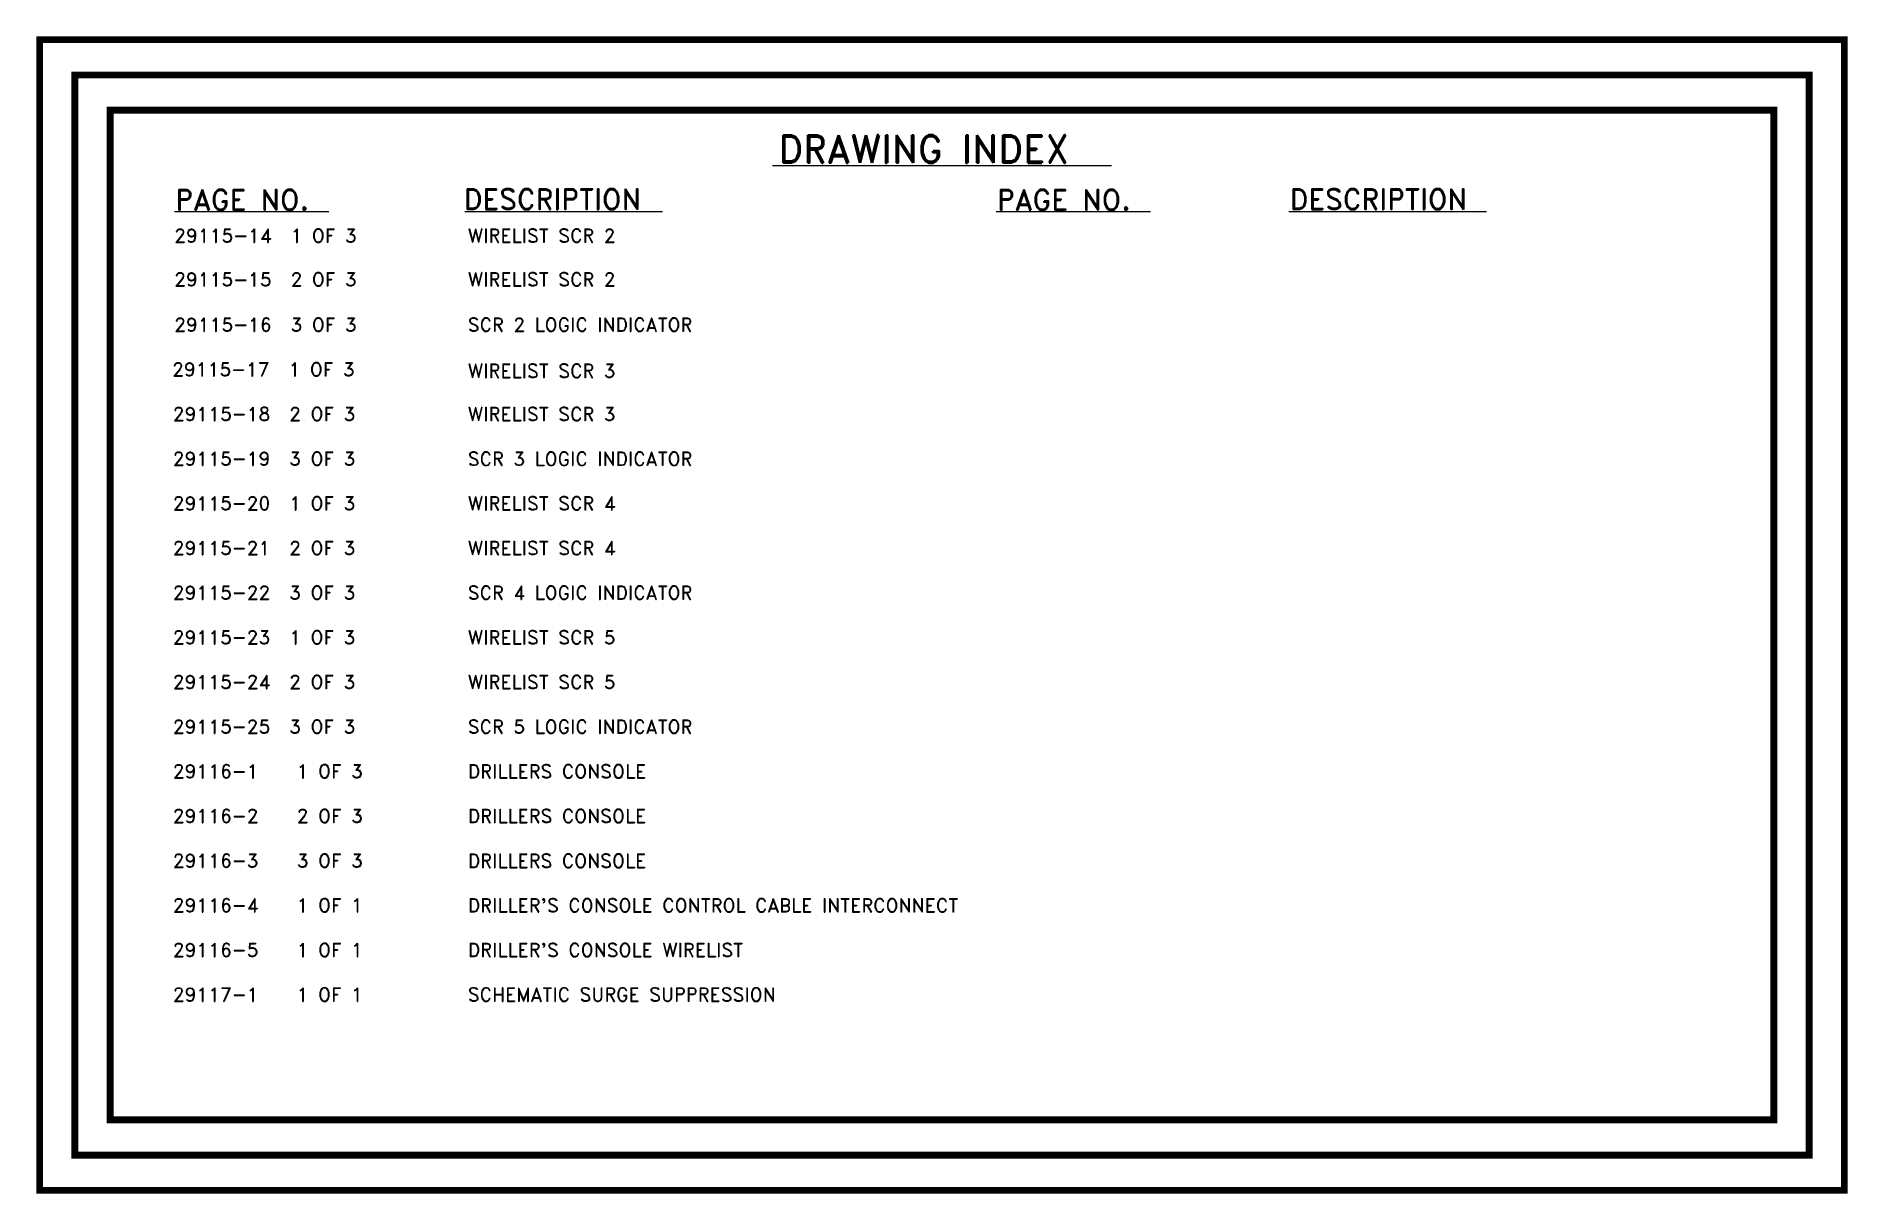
# Model space of a CAD drawing. Extents: x 0.6 to 33.5, y 0.5 to 21.5.
import ezdxf

# ---------------------------------------------------------------- set-up
doc = ezdxf.new("R2010")
doc.units = 0
doc.header["$MEASUREMENT"] = 0
doc.layers.get('0').update_dxf_attribs({"linetype": 'CONTINUOUS'})
doc.styles.add('ROMAND', font='ROMAND.shx')

msp = doc.modelspace()

# ---------------------------------------------------------------- linework, layer by layer
for p, q in [((13.98, 19.16), (20.132, 19.16)), ((3.142, 18.327), (5.937, 18.327)), ((8.405, 18.327), (11.99, 18.327)), ((18.039, 18.327), (20.834, 18.327)), ((23.343, 18.327), (26.927, 18.327))]:
    msp.add_line(p, q)
at = {"const_width": 0.125}
for points in [[(33.416, 0.583), (33.416, 21.439), (0.696, 21.439), (0.696, 0.583)], [(32.777, 1.222), (32.777, 20.8), (1.335, 20.8), (1.335, 1.222)], [(32.138, 1.861), (32.138, 20.161), (1.974, 20.161), (1.974, 1.861)]]:
    msp.add_lwpolyline(points, close=True, dxfattribs=at)

# ---------------------------------------------------------------- texts
at = {"style": 'ROMAND'}
for s, height, p in [('DRAWING INDEX', 0.5, (14.089, 19.207)), ('PAGE NO.', 0.375, (3.157, 18.351)), ('DESCRIPTION', 0.375, (8.384, 18.359)), ('PAGE NO.', 0.375, (18.055, 18.351)), ('DESCRIPTION', 0.375, (23.359, 18.359)), ('29115-14  1 OF 3', 0.25, (3.134, 17.763)), ('WIRELIST SCR 2', 0.25, (8.458, 17.763)), ('29115-15  2 OF 3', 0.25, (3.134, 16.97)), ('WIRELIST SCR 2', 0.25, (8.458, 16.97)), ('29115-16  3 OF 3', 0.25, (3.134, 16.149)), ('SCR 2 LOGIC INDICATOR', 0.25, (8.458, 16.148)), ('29115-17  1 OF 3', 0.25, (3.097, 15.339)), ('WIRELIST SCR 3', 0.25, (8.458, 15.312)), ('29115-18  2 OF 3', 0.25, (3.109, 14.53)), ('WIRELIST SCR 3', 0.25, (8.458, 14.528)), ('29115-19  3 OF 3', 0.25, (3.109, 13.72)), ('SCR 3 LOGIC INDICATOR', 0.25, (8.458, 13.718)), ('29115-20  1 OF 3', 0.25, (3.109, 12.911)), ('WIRELIST SCR 4', 0.25, (8.458, 12.909)), ('29115-21  2 OF 3', 0.25, (3.109, 12.101)), ('WIRELIST SCR 4', 0.25, (8.458, 12.099)), ('29115-22  3 OF 3', 0.25, (3.109, 11.292)), ('SCR 4 LOGIC INDICATOR', 0.25, (8.458, 11.29)), ('29115-23  1 OF 3', 0.25, (3.109, 10.482)), ('WIRELIST SCR 5', 0.25, (8.458, 10.48)), ('29115-24  2 OF 3', 0.25, (3.109, 9.673)), ('WIRELIST SCR 5', 0.25, (8.458, 9.671)), ('29115-25  3 OF 3', 0.25, (3.109, 8.863)), ('SCR 5 LOGIC INDICATOR', 0.25, (8.458, 8.861)), ('29116-1   1 OF 3', 0.25, (3.109, 8.054)), ('DRILLERS CONSOLE', 0.25, (8.458, 8.051)), ('29116-2   2 OF 3', 0.25, (3.109, 7.244)), ('DRILLERS CONSOLE', 0.25, (8.458, 7.242)), ('29116-3   3 OF 3', 0.25, (3.109, 6.434)), ('DRILLERS CONSOLE', 0.25, (8.458, 6.43)), ('29116-4   1 OF 1', 0.25, (3.109, 5.625)), ("DRILLER'S CONSOLE CONTROL CABLE INTERCONNECT", 0.25, (8.458, 5.623)), ('29116-5   1 OF 1', 0.25, (3.109, 4.815)), ("DRILLER'S CONSOLE WIRELIST", 0.25, (8.458, 4.815)), ('29117-1   1 OF 1', 0.25, (3.109, 4.006)), ('SCHEMATIC SURGE SUPPRESSION', 0.25, (8.458, 4.006))]:
    msp.add_text(s, height=height, dxfattribs=at).set_placement(p)

doc.saveas('drawing.dxf')
